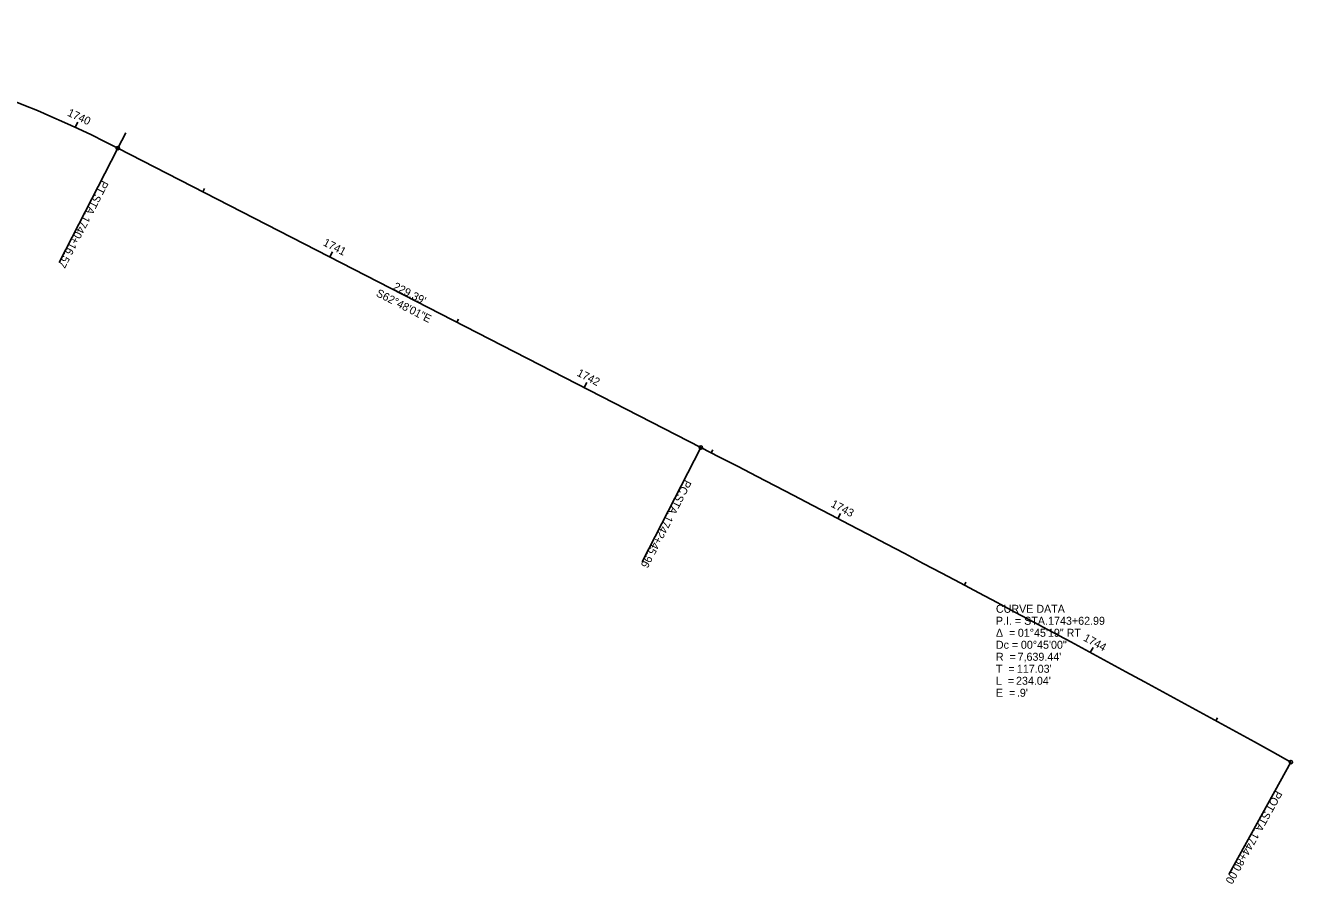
# Model space of a CAD drawing. Extents: x 144927 to 146737, y 332378 to 333203.
# Drawn here: x 146293.9 to 146737.4, y 332378.1 to 332678.6 of the extents above; entities that cross this region are included whole.
import ezdxf

# ---------------------------------------------------------------- set-up
doc = ezdxf.new("R2010")
doc.units = 0
for name, color, linetype in [('116570_BR005 - Design$0$RW_P_Fee_RW', 7, 'Continuous'), ('MD_P_GRADE_BREAK', 7, 'Continuous'), ('PV_P_Curb', 7, 'Continuous'), ('RW_P_Esmt_SH', 7, 'Continuous'), ('RW_P_Prelim_RW', 7, 'Continuous'), ('RW_P_Text', 7, 'Continuous')]:
    doc.layers.add(name, color=color, linetype=linetype)

msp = doc.modelspace()

# ---------------------------------------------------------------- linework, layer by layer
at = {"layer": '116570_BR005 - Design$0$RW_P_Fee_RW'}
for p, q in [((146326.32, 332635.64), (146305.75, 332595.62)), ((146530.34, 332530.79), (146509.77, 332490.77)), ((146736.83, 332420.64), (146715.05, 332381.26))]:
    msp.add_line(p, q, dxfattribs=at)
for centre in [(146326.32, 332635.64), (146530.34, 332530.79), (146736.83, 332420.64)]:
    msp.add_circle(centre, 0.6, dxfattribs=at)
at = {"layer": 'MD_P_GRADE_BREAK'}
for p, q in [((146329.06, 332640.98), (146326.32, 332635.64)), ((146326.32, 332635.64), (146530.34, 332530.79))]:
    msp.add_line(p, q, dxfattribs=at)
for centre, radius, start, end in [((146146.23, 332285.21), 394, 62.8002, 86.8511), ((143038.4, 325736.13), 7639.44, 61.044938, 62.800238)]:
    msp.add_arc(centre, radius, start, end, dxfattribs=at)
at = {"layer": 'RW_P_Prelim_RW'}
for p, q in [((146311.42, 332642.9), (146312.26, 332644.72)), ((146356.05, 332620.36), (146356.6, 332621.43)), ((146400.52, 332597.51), (146401.44, 332599.29)), ((146444.99, 332574.65), (146445.54, 332575.72)), ((146489.46, 332551.8), (146490.38, 332553.58)), ((146533.93, 332528.94), (146534.48, 332530.01)), ((146578.32, 332505.92), (146579.24, 332507.69)), ((146622.55, 332482.61), (146623.11, 332483.66)), ((146666.63, 332459), (146667.58, 332460.76)), ((146710.55, 332435.11), (146711.13, 332436.16))]:
    msp.add_line(p, q, dxfattribs=at)

# ---------------------------------------------------------------- texts
at = {"layer": '116570_BR005 - Design$0$RW_P_Fee_RW'}
for s, rotation, p in [('PT', 242.8002, (146320.69, 332624.59)), (' STA. ', 242.8002, (146318.67, 332620.66)), ('1740+16.57', 242.8002, (146314.35, 332612.25)), ('PC', 242.8002, (146524.72, 332519.76)), (' STA. ', 242.8002, (146522.63, 332515.68)), ('1742+45.96', 242.8002, (146518.3, 332507.27)), ('POT', 241.0449, (146731.5, 332410.92)), (' STA. ', 241.0449, (146728.02, 332404.62)), ('1744+80.00', 241.0449, (146723.44, 332396.35))]:
    msp.add_text(s, height=2.8, rotation=rotation, dxfattribs=at).set_placement(p)
at = {"layer": 'PV_P_Curb'}
for s, p in [('CURVE DATA', (146633.59, 332472.91)), ('P.I. = STA. ', (146633.59, 332468.71)), ('1743+62.99', (146651.85, 332468.71)), ('Δ  = ', (146633.59, 332464.51)), ('01°45\'19" RT', (146641.26, 332464.51)), ('Dc = ', (146633.59, 332460.31)), ('00°45\'00"', (146642.33, 332460.31)), ('R  = ', (146633.59, 332456.11)), ("7,639.44'", (146641.17, 332456.11)), ('T  = ', (146633.59, 332451.91)), ("117.03'", (146640.92, 332451.91)), ('L  = ', (146633.59, 332447.71)), ("234.04'", (146640.63, 332447.71)), ('E  = ', (146633.59, 332443.51)), (".9'", (146640.93, 332443.51))]:
    msp.add_text(s, height=2.8, dxfattribs=at).set_placement(p)
at = {"layer": 'RW_P_Esmt_SH'}
msp.add_text("229.39'", height=2.8, rotation=332.8002, dxfattribs=at).set_placement((146422.41, 332586.31))
at = {"layer": 'RW_P_Prelim_RW'}
for s, rotation, p in [('1740', 335.2105, (146308.42, 332647.05)), ('1741', 332.8002, (146397.87, 332601.68)), ('1742', 332.8002, (146486.7, 332556.03)), ('1743', 332.3949, (146575.59, 332510.17)), ('1744', 331.6449, (146663.95, 332463.29))]:
    msp.add_text(s, height=2.8, rotation=rotation, dxfattribs=at).set_placement(p)
at = {"layer": 'RW_P_Text'}
msp.add_text('S62°48\'01"E', height=2.8, rotation=332.8002, dxfattribs=at).set_placement((146416.41, 332583.95))

doc.saveas('drawing.dxf')
